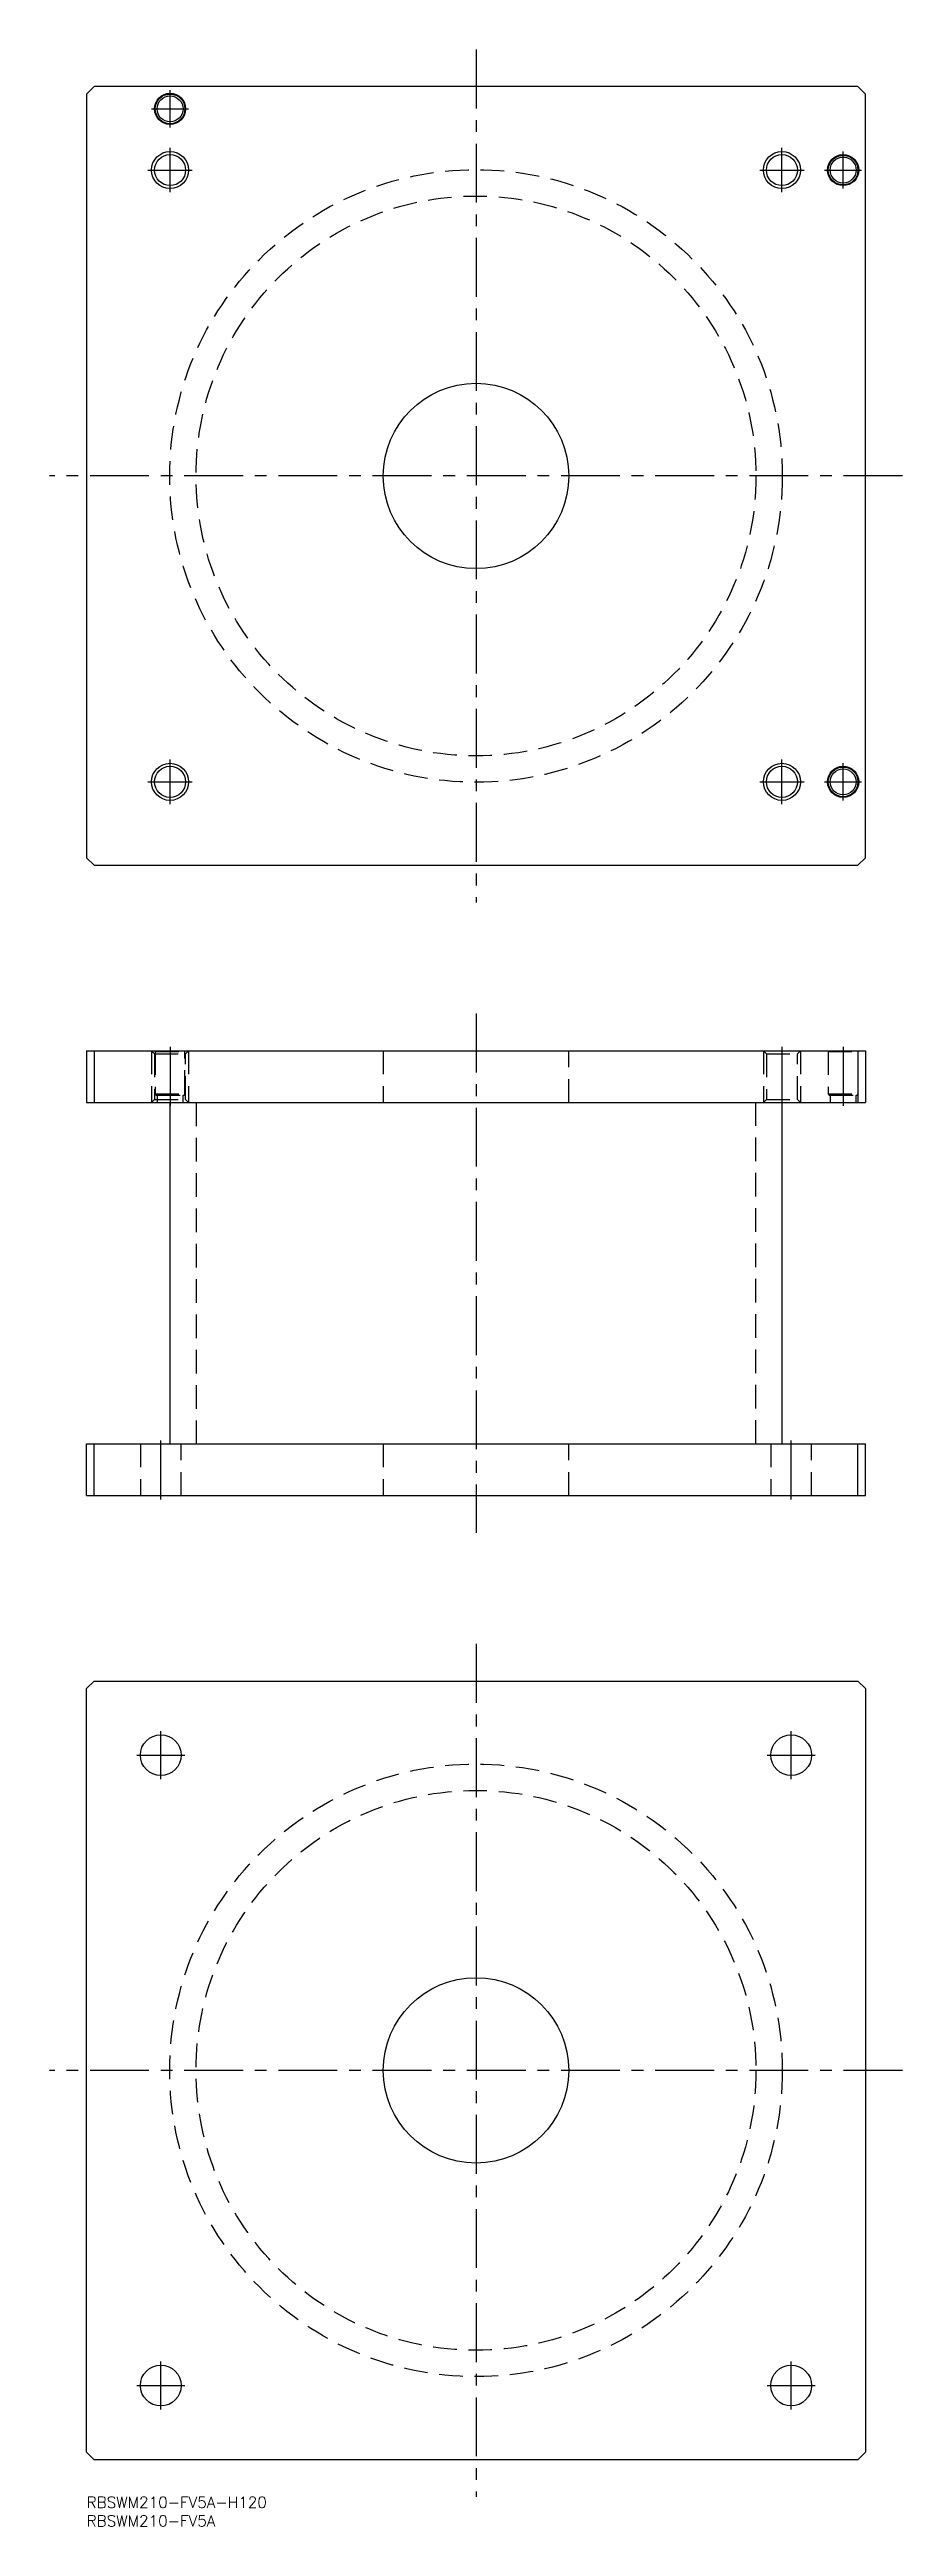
# Model space of a CAD drawing. Extents: x -10 to 220, y -8 to 660.
import ezdxf

# ---------------------------------------------------------------- set-up
doc = ezdxf.new("R2010")
doc.units = 0
doc.header["$LTSCALE"] = 0.5
doc.linetypes.add('CENTER', pattern=[50.8, 31.75, -6.35, 6.35, -6.35])
doc.linetypes.add('DASHED', pattern=[19.05, 12.7, -6.35])
doc.layers.get('0').update_dxf_attribs({"linetype": 'CONTINUOUS'})
for name, color, linetype in [('MSM_CENTER', 1, 'CENTER'), ('MSM_CONTINUOUS', 7, 'CONTINUOUS'), ('MSM_DASHED', 4, 'DASHED'), ('MSM_NARROW', 5, 'CONTINUOUS'), ('MSM_PART_NUMBER', 7, 'CONTINUOUS')]:
    doc.layers.add(name, color=color, linetype=linetype)
doc.styles.get("Standard").update_dxf_attribs({"font": 'txt.shx', "height": 3, "bigfont": 'bigfont.shx'})

msp = doc.modelspace()

# ---------------------------------------------------------------- linework, layer by layer
for p, q in [((2, 650), (0, 648)), ((208, 650), (2, 650)), ((210, 648), (208, 650))]:
    msp.add_line(p, q)
for centre, radius in [((22.5, 644), 4.2), ((22.5, 644), 4), ((22.5, 644), 3.5), ((22.5, 627.5), 4.188), ((187.5, 627.5), 4.188), ((204, 627.5), 4.2), ((204, 627.5), 4), ((204, 627.5), 3.5)]:
    msp.add_circle(centre, radius)
at = {"layer": 'MSM_CENTER'}
for p, q in [((105, 660), (105, 430)), ((22.5, 639), (22.5, 649)), ((17.5, 644), (27.5, 644)), ((22.5, 621.5), (22.5, 633.5)), ((187.5, 621.5), (187.5, 633.5)), ((204, 622.5), (204, 632.5)), ((16.5, 627.5), (28.5, 627.5)), ((181.5, 627.5), (193.5, 627.5)), ((199, 627.5), (209, 627.5)), ((220, 545), (-10, 545)), ((22.5, 456.5), (22.5, 468.5)), ((187.5, 456.5), (187.5, 468.5)), ((16.5, 462.5), (28.5, 462.5)), ((181.5, 462.5), (193.5, 462.5)), ((199, 462.5), (209, 462.5)), ((204, 457.5), (204, 467.5)), ((105, 400), (105, 260)), ((22.5, 391), (22.5, 375)), ((187.5, 391), (187.5, 375)), ((204, 391), (204, 375)), ((20, 269), (20, 285)), ((190, 269), (190, 285)), ((105, 230), (105, 0)), ((20, 193.5), (20, 206.5)), ((190, 193.5), (190, 206.5)), ((13.5, 200), (26.5, 200)), ((183.5, 200), (196.5, 200)), ((220, 115), (-10, 115)), ((20, 23.5), (20, 36.5)), ((190, 23.5), (190, 36.5)), ((13.5, 30), (26.5, 30)), ((183.5, 30), (196.5, 30))]:
    msp.add_line(p, q, dxfattribs=at)
at = {"layer": 'MSM_CONTINUOUS'}
for p, q in [((0, 648), (0, 442)), ((210, 442), (210, 648)), ((0, 442), (2, 440)), ((208, 440), (210, 442)), ((2, 440), (208, 440)), ((0, 390), (210, 390)), ((0, 390), (0, 376)), ((2, 390), (2, 376)), ((208, 390), (208, 376)), ((210, 390), (210, 376)), ((0, 376), (210, 376)), ((22.4, 376), (22.4, 284)), ((187.6, 284), (187.6, 376)), ((0, 270), (0, 284)), ((0, 284), (210, 284)), ((2, 270), (2, 284)), ((208, 270), (208, 284)), ((210, 270), (210, 284)), ((0, 270), (210, 270)), ((0, 218), (2, 220)), ((0, 12), (0, 218)), ((2, 220), (208, 220)), ((208, 220), (210, 218)), ((210, 218), (210, 12)), ((2, 10), (0, 12)), ((208, 10), (2, 10)), ((210, 12), (208, 10))]:
    msp.add_line(p, q, dxfattribs=at)
for centre, radius in [((105, 545), 25), ((22.5, 462.5), 4.188), ((187.5, 462.5), 4.188), ((204, 462.5), 4.2), ((204, 462.5), 4), ((204, 462.5), 3.5), ((20, 200), 5.5), ((190, 200), 5.5), ((105, 115), 25), ((20, 30), 5.5), ((190, 30), 5.5)]:
    msp.add_circle(centre, radius, dxfattribs=at)
at = {"layer": 'MSM_DASHED'}
for p, q in [((17.5, 390), (18.312, 389.188)), ((17.5, 390), (17.5, 376)), ((18.3, 390), (18.5, 389.8)), ((18.312, 389.188), (26.688, 389.188)), ((18.312, 389.188), (18.312, 376.812)), ((18.5, 389.8), (26.5, 389.8)), ((18.5, 389.8), (18.5, 378.4)), ((26.5, 389.8), (26.7, 390)), ((26.5, 378.4), (26.5, 389.8)), ((26.688, 389.188), (27.5, 390)), ((26.688, 376.812), (26.688, 389.188)), ((27.5, 390), (27.5, 376)), ((80, 390), (80, 376)), ((130, 376), (130, 390)), ((182.5, 390), (183.312, 389.188)), ((182.5, 390), (182.5, 376)), ((183.312, 389.188), (191.688, 389.188)), ((183.312, 389.188), (183.312, 376.812)), ((191.688, 389.188), (192.5, 390)), ((191.688, 376.812), (191.688, 389.188)), ((192.5, 390), (192.5, 376)), ((199.8, 390), (200, 389.8)), ((200, 389.8), (208, 389.8)), ((200, 389.8), (200, 378.4)), ((208, 389.8), (208.2, 390)), ((18.312, 376.812), (17.5, 376)), ((18.312, 376.812), (26.688, 376.812)), ((18.507, 378.4), (26.493, 378.4)), ((18.9, 378), (26.1, 378)), ((19, 378), (19, 376)), ((26, 376), (26, 378)), ((27.5, 376), (26.688, 376.812)), ((29.5, 376), (29.5, 284)), ((180.5, 284), (180.5, 376)), ((183.312, 376.812), (182.5, 376)), ((183.312, 376.812), (191.688, 376.812)), ((192.5, 376), (191.688, 376.812)), ((200.007, 378.4), (207.993, 378.4)), ((200.4, 378), (207.6, 378)), ((200.5, 378), (200.5, 376)), ((207.5, 376), (207.5, 378)), ((14.5, 284), (14.5, 270)), ((25.5, 270), (25.5, 284)), ((80, 284), (80, 270)), ((130, 270), (130, 284)), ((184.5, 284), (184.5, 270)), ((195.5, 270), (195.5, 284))]:
    msp.add_line(p, q, dxfattribs=at)
for centre, radius in [((105, 545), 82.6), ((105, 545), 75.5), ((105, 115), 82.6), ((105, 115), 75.5)]:
    msp.add_circle(centre, radius, dxfattribs=at)
for centre, start, end in [((18.9, 378.4), 180, 270), ((26.1, 378.4), 270, 360), ((200.4, 378.4), 180, 270), ((207.6, 378.4), 270, 360)]:
    msp.add_arc(centre, 0.4, start, end, dxfattribs=at)
at = {"layer": 'MSM_NARROW'}
for centre in [(22.5, 627.5), (187.5, 627.5), (22.5, 462.5), (187.5, 462.5)]:
    msp.add_circle(centre, 5, dxfattribs=at)

# ---------------------------------------------------------------- texts
at = {"layer": 'MSM_PART_NUMBER'}
for s, p in [('RBSWM210-FV5A-H120', (0, -3)), ('RBSWM210-FV5A', (0, -8))]:
    msp.add_text(s, height=3, dxfattribs=at).set_placement(p)

doc.saveas('drawing.dxf')
